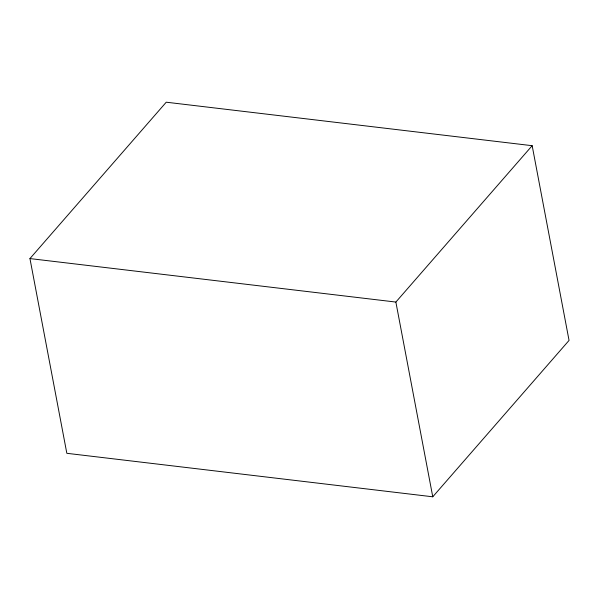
<?xml version="1.0" encoding="UTF-8"?>
<svg xmlns="http://www.w3.org/2000/svg" width="599" height="599" viewBox="0 0 599 599"><rect width="100%" height="100%" fill="white"/><g stroke="black" fill="none" stroke-linecap="round" stroke-linejoin="round"><path stroke-width="0.9" d="M29.95 258.581L166.237 102.204L532.167 145.692L569.05 340.419L432.763 496.796L66.833 453.308L29.95 258.581L395.872 302.061L532.167 145.692M395.872 302.061L432.763 496.796"/></g></svg>
